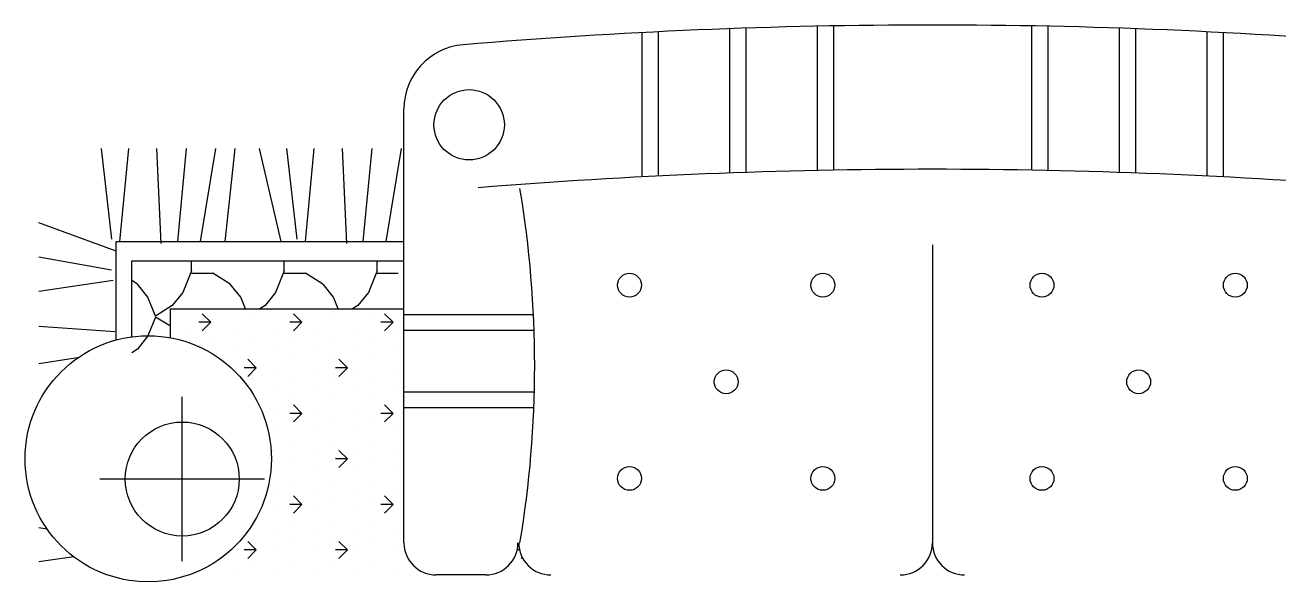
# Model space of a CAD drawing. Header units: inches. Extents: x 10.1 to 52.6, y 12.1 to 36.9.
# Drawn here: x 38.786 to 40.732, y 26.072 to 26.926 of the extents above; entities that cross this region are included whole.
import ezdxf

# ---------------------------------------------------------------- set-up
doc = ezdxf.new("R2010")
doc.units = ezdxf.units.IN
doc.header["$MEASUREMENT"] = 0
doc.layers.add('02', color=2, linetype='Continuous')
doc.layers.add('4', color=4, linetype='Continuous')

msp = doc.modelspace()

# ---------------------------------------------------------------- linework, layer by layer
at = {"layer": '02'}
for p, q in [((39.7433, 26.9142), (39.7433, 26.6902)), ((39.7686, 26.9155), (39.7686, 26.6915)), ((39.8793, 26.9203), (39.8793, 26.6962)), ((39.9046, 26.9211), (39.9046, 26.6971)), ((40.0154, 26.9241), (40.0154, 26.7001)), ((40.0407, 26.9246), (40.0407, 26.7006)), ((40.3478, 26.9246), (40.3478, 26.7006)), ((40.3732, 26.9241), (40.3732, 26.7001)), ((40.4839, 26.9211), (40.4839, 26.6971)), ((40.5092, 26.9203), (40.5092, 26.6962)), ((40.62, 26.9155), (40.62, 26.6915)), ((40.6453, 26.9142), (40.6453, 26.6902)), ((38.9207, 26.5935), (38.9047, 26.7341)), ((38.9335, 26.5901), (38.9471, 26.7341)), ((38.9976, 26.5868), (38.9908, 26.7341)), ((39.0232, 26.5901), (39.037, 26.7341)), ((39.0584, 26.5901), (39.0823, 26.7341)), ((39.0968, 26.5901), (39.1122, 26.7341)), ((39.1836, 26.5901), (39.1499, 26.7341)), ((39.2087, 26.5935), (39.1927, 26.7341)), ((39.2215, 26.5901), (39.2351, 26.7341)), ((39.2856, 26.5868), (39.2788, 26.7341)), ((39.3112, 26.5901), (39.325, 26.7341)), ((39.3464, 26.5901), (39.3703, 26.7341)), ((38.9278, 26.5751), (38.8078, 26.619)), ((38.9278, 26.437), (38.9278, 26.5901)), ((38.9278, 26.5901), (39.3743, 26.5901)), ((38.9203, 26.5455), (38.8078, 26.5655)), ((38.9518, 26.4419), (38.9518, 26.5601)), ((38.9518, 26.5601), (39.3743, 26.5601)), ((39.0445, 26.5446), (39.0445, 26.5601)), ((39.1885, 26.5446), (39.1885, 26.5601)), ((39.3325, 26.5446), (39.3325, 26.5601)), ((39.0445, 26.5446), (39.031, 26.5107)), ((39.0445, 26.5408), (39.0775, 26.5408)), ((39.1046, 26.5239), (39.0775, 26.5408)), ((39.1885, 26.5446), (39.175, 26.5107)), ((39.1885, 26.5408), (39.2215, 26.5408)), ((39.2486, 26.5239), (39.2215, 26.5408)), ((39.2486, 26.5239), (39.2215, 26.5408)), ((39.3325, 26.5446), (39.319, 26.5107)), ((39.3325, 26.5408), (39.3655, 26.5408)), ((38.923, 26.5294), (38.8078, 26.5124)), ((38.9606, 26.5239), (38.9518, 26.5294)), ((38.9606, 26.5239), (38.9518, 26.5294)), ((38.977, 26.5035), (38.9607, 26.5239)), ((39.121, 26.5035), (39.1047, 26.5239)), ((39.265, 26.5035), (39.2487, 26.5239)), ((38.9887, 26.4741), (38.977, 26.5035)), ((39.031, 26.5107), (39.0147, 26.4903)), ((39.1283, 26.4851), (39.121, 26.5035)), ((39.175, 26.5107), (39.1587, 26.4903)), ((39.2723, 26.4851), (39.265, 26.5035)), ((39.319, 26.5107), (39.3027, 26.4903)), ((39.0147, 26.4903), (38.9888, 26.4741)), ((39.0147, 26.4903), (38.9888, 26.4741)), ((39.0118, 26.4405), (39.0118, 26.4851)), ((39.0118, 26.4851), (39.3743, 26.4851)), ((39.0452, 26.4848), (39.0452, 26.4848)), ((39.1077, 26.4848), (39.1077, 26.4848)), ((39.1587, 26.4903), (39.1504, 26.4851)), ((39.1587, 26.4903), (39.1504, 26.4851)), ((39.1702, 26.4848), (39.1702, 26.4848)), ((39.2327, 26.4848), (39.2327, 26.4848)), ((39.3027, 26.4903), (39.2944, 26.4851)), ((39.3027, 26.4903), (39.2944, 26.4851)), ((39.2952, 26.4848), (39.2952, 26.4848)), ((39.3577, 26.4848), (39.3577, 26.4848)), ((38.9887, 26.4726), (38.977, 26.4432)), ((39.0118, 26.4582), (38.9887, 26.4726)), ((39.0118, 26.4582), (38.9887, 26.4726)), ((39.014, 26.4691), (39.014, 26.4691)), ((39.0744, 26.4644), (39.0557, 26.4644)), ((39.0744, 26.4644), (39.0612, 26.4777)), ((39.0744, 26.4644), (39.0612, 26.4512)), ((39.0765, 26.4691), (39.0765, 26.4691)), ((39.139, 26.4691), (39.139, 26.4691)), ((39.2159, 26.4644), (39.1971, 26.4644)), ((39.2015, 26.4691), (39.2015, 26.4691)), ((39.2159, 26.4644), (39.2026, 26.4777)), ((39.2159, 26.4644), (39.2026, 26.4512)), ((39.264, 26.4691), (39.264, 26.4691)), ((39.3265, 26.4691), (39.3265, 26.4691)), ((39.3573, 26.4644), (39.3385, 26.4644)), ((39.3573, 26.4644), (39.344, 26.4777)), ((39.3573, 26.4644), (39.344, 26.4512)), ((39.5753, 26.4762), (39.3743, 26.4762)), ((38.9256, 26.4494), (38.8078, 26.4578)), ((38.977, 26.4432), (38.9607, 26.4228)), ((39.0452, 26.4535), (39.0452, 26.4535)), ((39.1077, 26.4535), (39.1077, 26.4535)), ((39.1702, 26.4535), (39.1702, 26.4535)), ((39.2327, 26.4535), (39.2327, 26.4535)), ((39.2952, 26.4535), (39.2952, 26.4535)), ((39.3577, 26.4535), (39.3577, 26.4535)), ((39.5763, 26.4516), (39.3743, 26.4516)), ((38.9607, 26.4228), (38.9518, 26.4172)), ((38.9607, 26.4228), (38.9518, 26.4172)), ((39.0765, 26.4379), (39.0765, 26.4379)), ((39.1077, 26.4223), (39.1077, 26.4223)), ((39.139, 26.4379), (39.139, 26.4379)), ((39.1702, 26.4223), (39.1702, 26.4223)), ((39.2015, 26.4379), (39.2015, 26.4379)), ((39.2327, 26.4223), (39.2327, 26.4223)), ((39.264, 26.4379), (39.264, 26.4379)), ((39.2952, 26.4223), (39.2952, 26.4223)), ((39.3265, 26.4379), (39.3265, 26.4379)), ((39.3577, 26.4223), (39.3577, 26.4223)), ((38.8679, 26.4091), (38.8078, 26.4001)), ((39.1451, 26.3937), (39.1319, 26.407)), ((39.139, 26.4066), (39.139, 26.4066)), ((39.2015, 26.4066), (39.2015, 26.4066)), ((39.264, 26.4066), (39.264, 26.4066)), ((39.2866, 26.3937), (39.2733, 26.407)), ((39.3265, 26.4066), (39.3265, 26.4066)), ((39.1451, 26.3937), (39.1264, 26.3937)), ((39.1451, 26.3937), (39.1319, 26.3805)), ((39.1702, 26.391), (39.1702, 26.391)), ((39.2327, 26.391), (39.2327, 26.391)), ((39.2866, 26.3937), (39.2678, 26.3937)), ((39.2866, 26.3937), (39.2733, 26.3805)), ((39.2952, 26.391), (39.2952, 26.391)), ((39.3577, 26.391), (39.3577, 26.391)), ((39.139, 26.3754), (39.139, 26.3754)), ((39.2015, 26.3754), (39.2015, 26.3754)), ((39.264, 26.3754), (39.264, 26.3754)), ((39.3265, 26.3754), (39.3265, 26.3754)), ((39.0302, 26.0933), (39.0302, 26.3489)), ((39.1702, 26.3598), (39.1702, 26.3598)), ((39.2015, 26.3441), (39.2015, 26.3441)), ((39.2327, 26.3598), (39.2327, 26.3598)), ((39.264, 26.3441), (39.264, 26.3441)), ((39.2952, 26.3598), (39.2952, 26.3598)), ((39.3265, 26.3441), (39.3265, 26.3441)), ((39.3577, 26.3598), (39.3577, 26.3598)), ((39.5767, 26.356), (39.3743, 26.356)), ((39.1702, 26.3285), (39.1702, 26.3285)), ((39.2159, 26.323), (39.2026, 26.3363)), ((39.2327, 26.3285), (39.2327, 26.3285)), ((39.2952, 26.3285), (39.2952, 26.3285)), ((39.3573, 26.323), (39.344, 26.3363)), ((39.3577, 26.3285), (39.3577, 26.3285)), ((39.5759, 26.3314), (39.3743, 26.3314)), ((39.2159, 26.323), (39.1971, 26.323)), ((39.2015, 26.3129), (39.2015, 26.3129)), ((39.2159, 26.323), (39.2026, 26.3098)), ((39.264, 26.3129), (39.264, 26.3129)), ((39.3265, 26.3129), (39.3265, 26.3129)), ((39.3573, 26.323), (39.3385, 26.323)), ((39.3573, 26.323), (39.344, 26.3098)), ((39.1702, 26.2973), (39.1702, 26.2973)), ((39.2327, 26.2973), (39.2327, 26.2973)), ((39.2952, 26.2973), (39.2952, 26.2973)), ((39.3577, 26.2973), (39.3577, 26.2973)), ((39.2015, 26.2816), (39.2015, 26.2816)), ((39.264, 26.2816), (39.264, 26.2816)), ((39.3265, 26.2816), (39.3265, 26.2816)), ((39.1702, 26.266), (39.1702, 26.266)), ((39.2015, 26.2504), (39.2015, 26.2504)), ((39.2327, 26.266), (39.2327, 26.266)), ((39.264, 26.2504), (39.264, 26.2504)), ((39.2866, 26.2523), (39.2678, 26.2523)), ((39.2866, 26.2523), (39.2733, 26.2656)), ((39.2866, 26.2523), (39.2733, 26.239)), ((39.2952, 26.266), (39.2952, 26.266)), ((39.3265, 26.2504), (39.3265, 26.2504)), ((39.3577, 26.266), (39.3577, 26.266)), ((39.1702, 26.2348), (39.1702, 26.2348)), ((39.2327, 26.2348), (39.2327, 26.2348)), ((39.2952, 26.2348), (39.2952, 26.2348)), ((39.3577, 26.2348), (39.3577, 26.2348)), ((39.158, 26.2211), (38.9024, 26.2211)), ((39.2015, 26.2191), (39.2015, 26.2191)), ((39.264, 26.2191), (39.264, 26.2191)), ((39.3265, 26.2191), (39.3265, 26.2191)), ((39.1702, 26.2035), (39.1702, 26.2035)), ((39.2159, 26.1816), (39.2026, 26.1949)), ((39.2327, 26.2035), (39.2327, 26.2035)), ((39.2952, 26.2035), (39.2952, 26.2035)), ((39.3573, 26.1816), (39.344, 26.1949)), ((39.3577, 26.2035), (39.3577, 26.2035)), ((39.1702, 26.1723), (39.1702, 26.1723)), ((39.2159, 26.1816), (39.1971, 26.1816)), ((39.2015, 26.1879), (39.2015, 26.1879)), ((39.2159, 26.1816), (39.2026, 26.1683)), ((39.2327, 26.1723), (39.2327, 26.1723)), ((39.264, 26.1879), (39.264, 26.1879)), ((39.2952, 26.1723), (39.2952, 26.1723)), ((39.3265, 26.1879), (39.3265, 26.1879)), ((39.3573, 26.1816), (39.3385, 26.1816)), ((39.3573, 26.1816), (39.344, 26.1683)), ((39.3577, 26.1723), (39.3577, 26.1723)), ((39.2015, 26.1566), (39.2015, 26.1566)), ((39.264, 26.1566), (39.264, 26.1566)), ((39.3265, 26.1566), (39.3265, 26.1566)), ((38.8207, 26.1432), (38.8078, 26.1455)), ((39.1702, 26.141), (39.1702, 26.141)), ((39.2327, 26.141), (39.2327, 26.141)), ((39.2952, 26.141), (39.2952, 26.141)), ((39.3577, 26.141), (39.3577, 26.141)), ((39.1451, 26.1109), (39.1264, 26.1109)), ((39.1451, 26.1109), (39.1319, 26.1241)), ((39.1451, 26.1109), (39.1319, 26.0976)), ((39.139, 26.1254), (39.139, 26.1254)), ((39.2015, 26.1254), (39.2015, 26.1254)), ((39.264, 26.1254), (39.264, 26.1254)), ((39.2866, 26.1109), (39.2678, 26.1109)), ((39.2866, 26.1109), (39.2733, 26.1241)), ((39.2866, 26.1109), (39.2733, 26.0976)), ((39.3265, 26.1254), (39.3265, 26.1254)), ((39.5536, 26.1109), (39.5507, 26.1109)), ((38.8618, 26.1004), (38.8078, 26.0924)), ((39.1077, 26.1098), (39.1077, 26.1098)), ((39.139, 26.0941), (39.139, 26.0941)), ((39.1702, 26.1098), (39.1702, 26.1098)), ((39.2015, 26.0941), (39.2015, 26.0941)), ((39.2327, 26.1098), (39.2327, 26.1098)), ((39.264, 26.0941), (39.264, 26.0941)), ((39.2952, 26.1098), (39.2952, 26.1098)), ((39.3265, 26.0941), (39.3265, 26.0941)), ((39.3577, 26.1098), (39.3577, 26.1098)), ((40.2015, 26.0941), (40.2015, 26.0941)), ((39.1077, 26.0785), (39.1077, 26.0785)), ((39.1702, 26.0785), (39.1702, 26.0785)), ((39.2327, 26.0785), (39.2327, 26.0785)), ((39.2952, 26.0785), (39.2952, 26.0785)), ((39.3577, 26.0785), (39.3577, 26.0785)), ((39.5452, 26.0785), (39.5452, 26.0785)), ((40.1702, 26.0785), (40.1702, 26.0785))]:
    msp.add_line(p, q, dxfattribs=at)
for centre, radius in [((39.4754, 26.7711), 0.0546), ((39.7243, 26.5221), 0.0185), ((40.0243, 26.5221), 0.0185), ((40.3643, 26.5221), 0.0185), ((40.6643, 26.5221), 0.0185), ((38.9774, 26.2525), 0.1911), ((39.8743, 26.3721), 0.0185), ((40.5143, 26.3721), 0.0185), ((39.0302, 26.2211), 0.0885), ((39.7243, 26.2221), 0.0185), ((40.0243, 26.2221), 0.0185), ((40.3643, 26.2221), 0.0185), ((40.6643, 26.2221), 0.0185)]:
    msp.add_circle(centre, radius, dxfattribs=at)
at = {"layer": '4'}
for p, q in [((39.3743, 26.1221), (39.3743, 26.7957)), ((40.1943, 26.5849), (40.1943, 26.1221)), ((39.5579, 26.0993), (39.5562, 26.0976)), ((39.5012, 26.0721), (39.4243, 26.0721))]:
    msp.add_line(p, q, dxfattribs=at)
for centre, radius, start, end in [((40.1943, 18.2627), 8.6633, 85.17689, 94.82311), ((39.4743, 26.7957), 0.1, 94.8231, 180), ((40.1943, 18.0387), 8.6633, 85.33384, 94.66616), ((37.9154, 26.3971), 1.6617, 350.4743, 9.5257), ((39.4243, 26.1221), 0.05, 180, 270), ((39.5012, 26.1221), 0.05, 270, 0), ((39.6023, 26.1221), 0.05, 180, 270), ((40.1443, 26.1221), 0.05, 270, 0), ((40.2443, 26.1221), 0.05, 180, 270)]:
    msp.add_arc(centre, radius, start, end, dxfattribs=at)

doc.saveas('drawing.dxf')
